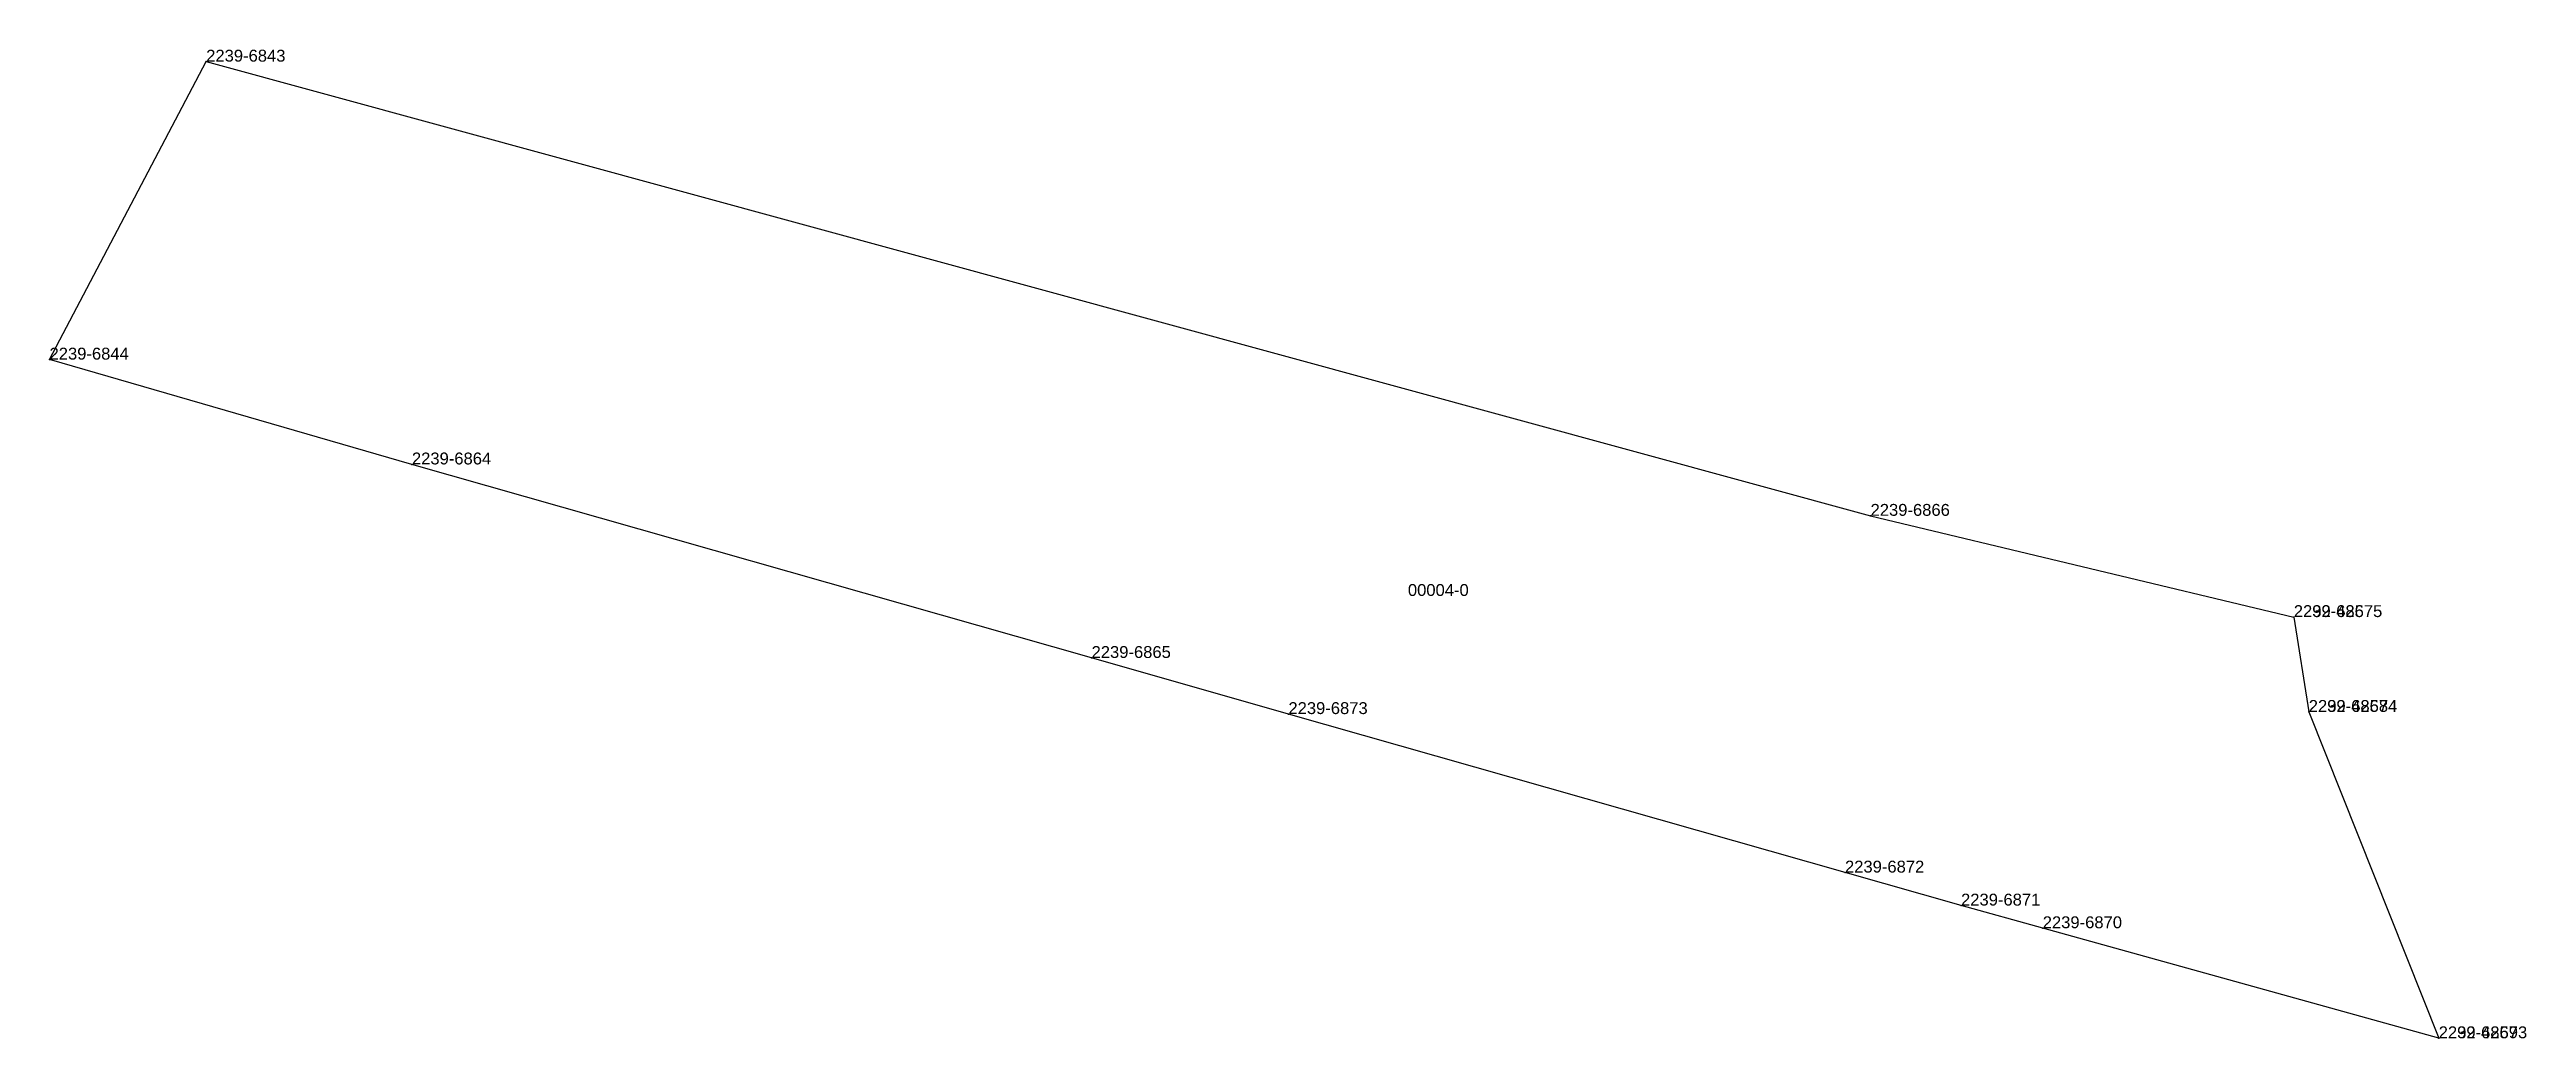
# Model space of a CAD drawing. Extents: x 7511562 to 7511729, y 4691055 to 4691122.
import ezdxf

# ---------------------------------------------------------------- set-up
doc = ezdxf.new("R2010")
doc.units = 0
doc.styles.get("Standard").update_dxf_attribs({"font": 'ARIAL.TTF', "width": 40, "oblique": 50})

msp = doc.modelspace()

# ---------------------------------------------------------------- linework, layer by layer
at = {"layer": 'Parcela Baze'}
msp.add_lwpolyline([(7511561.645, 4691100.853), (7511572.205, 4691120.93), (7511684.404, 4691090.327), (7511712.934, 4691083.506), (7511713.944, 4691077.116), (7511722.702, 4691055.125), (7511696.01, 4691062.54), (7511690.503, 4691064.067), (7511682.68, 4691066.29), (7511645.16, 4691076.97), (7511631.89, 4691080.75), (7511586.074, 4691093.79), (7511561.645, 4691100.853)], dxfattribs=at)
at = {"layer": 'Pikat'}
for p in [(7511572.205, 4691120.93), (7511561.645, 4691100.853), (7511586.074, 4691093.79), (7511684.404, 4691090.327), (7511712.934, 4691083.506), (7511712.934, 4691083.506), (7511631.89, 4691080.75), (7511713.944, 4691077.116), (7511713.944, 4691077.116), (7511645.16, 4691076.97), (7511682.68, 4691066.29), (7511690.503, 4691064.067), (7511696.01, 4691062.54), (7511722.702, 4691055.125), (7511722.702, 4691055.125)]:
    msp.add_point(p, dxfattribs=at)

# ---------------------------------------------------------------- texts
at = {"layer": 'Nr e Pikave Gjeodezike te Parceles Baze'}
for s, p in [('2239-6843', (7511572.205, 4691120.93)), ('2239-6844', (7511561.645, 4691100.853)), ('2239-6864', (7511586.074, 4691093.79)), ('2239-6866', (7511684.404, 4691090.327)), ('2239-6867', (7511712.934, 4691083.506)), ('2292-42575', (7511712.934, 4691083.506)), ('2239-6865', (7511631.89, 4691080.75)), ('2239-6873', (7511645.16, 4691076.97)), ('2292-42574', (7511713.944, 4691077.116)), ('2239-6868', (7511713.944, 4691077.116)), ('2239-6872', (7511682.68, 4691066.29)), ('2239-6871', (7511690.503, 4691064.067)), ('2239-6870', (7511696.01, 4691062.54)), ('2239-6869', (7511722.702, 4691055.125)), ('2292-42573', (7511722.702, 4691055.125))]:
    msp.add_text(s, height=0.8, dxfattribs=at).set_placement(p)
at = {"layer": 'Nr Parceles Baze'}
msp.add_text('00004-0', height=0.8, dxfattribs=at).set_placement((7511653.214, 4691084.928))

doc.saveas('drawing.dxf')
